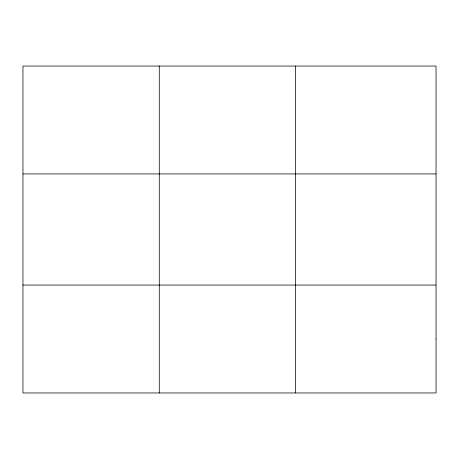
<?xml version="1.0" encoding="UTF-8"?>
<svg xmlns="http://www.w3.org/2000/svg" width="459" height="459" viewBox="0 0 459 459"><rect width="100%" height="100%" fill="white"/><g stroke="black" fill="none" stroke-linecap="round" stroke-linejoin="round"><path stroke-width="0.69" d="M159.273 392.956L159.273 66.044M295.596 392.956L295.596 66.044M22.95 173.927L436.05 173.927M22.95 285.073L436.05 285.073M436.05 339.017L436.05 392.956L22.95 392.956L22.95 66.044L436.05 66.044L436.05 339.017"/></g></svg>
